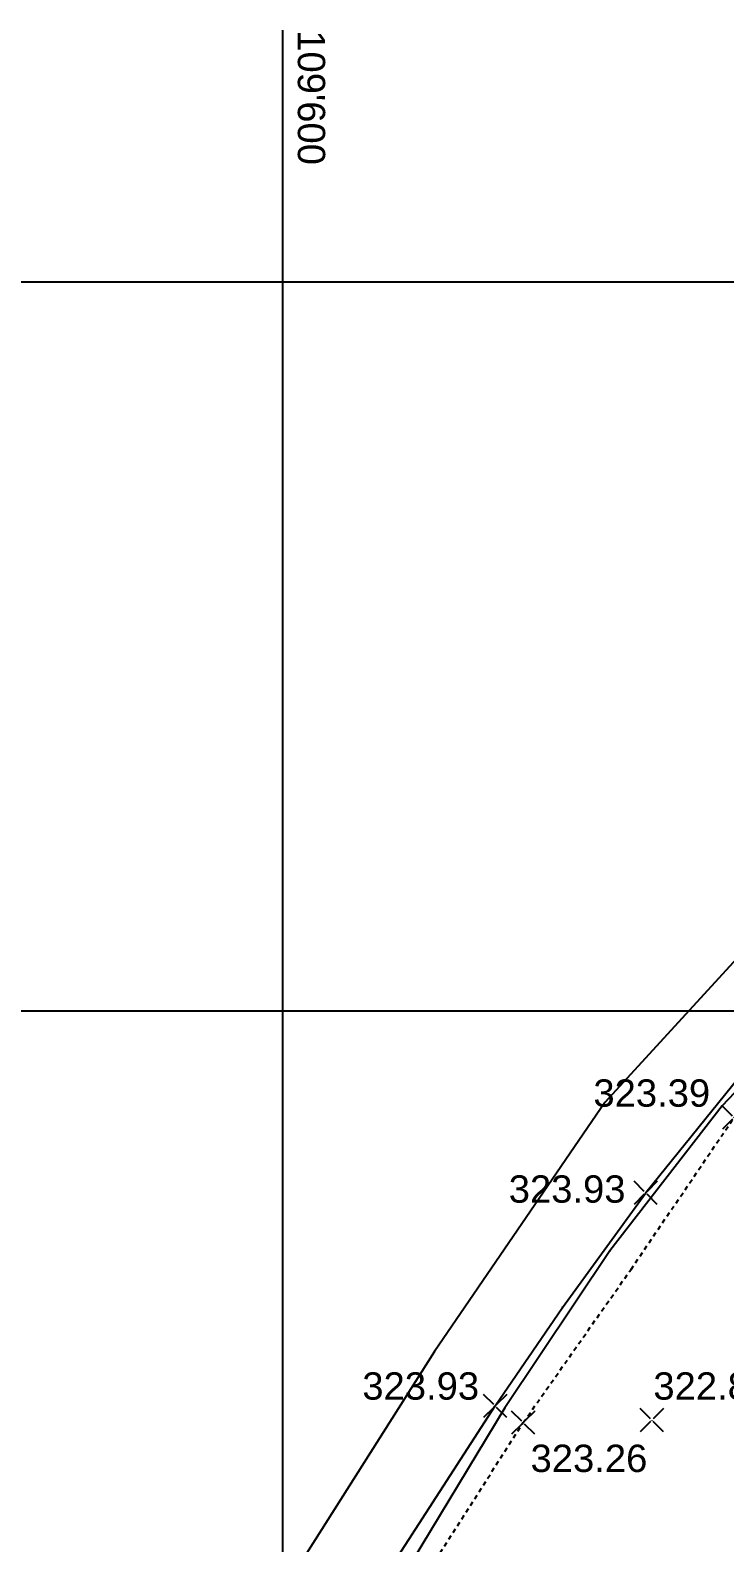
# Model space of a CAD drawing. Extents: x 109417 to 110207, y -57085 to -56659.
# Drawn here: x 109734.6 to 109782.2, y -56763.2 to -56659.5 of the extents above; entities that cross this region are included whole.
import ezdxf
from ezdxf.enums import TextEntityAlignment as Align

# ---------------------------------------------------------------- set-up
doc = ezdxf.new("R2010")
doc.units = 0
doc.header["$MEASUREMENT"] = 0
doc.linetypes.add('DOT', pattern=[0.55, 0.3, -0.25])
for name, color, linetype in [('Coordinate', 2, 'Continuous'), ('LIN018CO', 6, 'Continuous'), ('LIN035CO', 1, 'Continuous'), ('TALUS', 7, 'Continuous'), ('TEXT035', 1, 'Continuous'), ('Voirie', 7, 'Continuous')]:
    doc.layers.add(name, color=color, linetype=linetype)
doc.styles.add('ARIAL', font='arial.ttf')

# ---------------------------------------------------------------- blocks, each defined once
blk = doc.blocks.new('INVISIBLE')
at = {"color": 0}
for p, q in [((-0.04, 0), (0.04, 0)), ((0, -0.04), (0, 0.04))]:
    blk.add_line(p, q, dxfattribs=at)
at = {"flags": 1}
for tag, p in [('POINTNUMBER', (0, 0)), ('COMMENT', (0, -1.25))]:
    blk.add_attdef(tag, p, '', height=1, dxfattribs=at)
blk = doc.blocks.new('quote')
at = {"layer": 'LIN018CO'}
for p, q in [((0.001, 0.001), (-0.001, -0.001)), ((0.001, -0.001), (-0.001, 0.001))]:
    blk.add_line(p, q, dxfattribs=at)
at = {"layer": 'LIN035CO'}
for p, q in [((-0.013, 0.013), (-0.106, 0.106)), ((0.106, 0.106), (0.013, 0.013)), ((-0.013, -0.013), (-0.106, -0.106)), ((0.106, -0.106), (0.013, -0.013))]:
    blk.add_line(p, q, dxfattribs=at)
at = {"layer": 'TEXT035', "style": 'ARIAL'}
blk.add_attdef('VALORE', text='', height=0.25, dxfattribs=at).set_placement((0, 0.33), align=Align.CENTER)

msp = doc.modelspace()

# ---------------------------------------------------------------- linework, layer by layer
at = {"layer": 'Coordinate'}
for p, q in [((109751.885, -56659.48), (109751.885, -56975.186, 290.419)), ((109856.55, -56676.75), (109683.724, -56676.75)), ((109873.873, -56726.75), (109586.949, -56726.75))]:
    msp.add_line(p, q, dxfattribs=at)
at = {"layer": 'TALUS', "linetype": 'Continuous'}
for p, q in [((109792.251, -56722.422, 323.908), (109782.037, -56733.258, 323.887)), ((109782.037, -56733.258, 323.887), (109774.335, -56743.207, 323.883)), ((109774.335, -56743.207, 323.883), (109767.134, -56753.962, 323.877)), ((109767.134, -56753.962, 323.877), (109759.121, -56767.202, 323.844))]:
    msp.add_line(p, q, dxfattribs=at)
at = {"layer": 'TALUS', "linetype": 'DOT'}
for p, q in [((109775.786, -56744.47, 323.268), (109782.845, -56734.065, 323.391)), ((109768.39, -56754.981, 323.259), (109775.786, -56744.47, 323.268)), ((109760.338, -56767.623, 323.346), (109768.39, -56754.981, 323.259))]:
    msp.add_line(p, q, dxfattribs=at)
at = {"layer": 'Voirie', "linetype": 'Continuous'}
for p, q in [((109785.449, -56720.502, 324.116), (109773.981, -56733.036, 324.197)), ((109784.028, -56730.27, 323.903), (109776.792, -56739.217, 323.926)), ((109773.981, -56733.036, 324.197), (109762.31, -56750.094, 324.151)), ((109771.082, -56747.088, 323.909), (109776.792, -56739.217, 323.928)), ((109766.47, -56753.841, 323.931), (109771.082, -56747.088, 323.909)), ((109762.31, -56750.094, 324.151), (109747.356, -56773.664, 324.041)), ((109758.074, -56766.805, 323.948), (109766.47, -56753.841, 323.931))]:
    msp.add_line(p, q, dxfattribs=at)

# ---------------------------------------------------------------- block references
ref = msp.add_blockref('quote', (109782.845, -56734.065, 323.391), dxfattribs=dict(xscale=7.500000000000001, yscale=7.500000000000001, zscale=7.500000000000001, rotation=6.832412538883198e-07))
ref.add_attrib('VALORE', '323.39', dxfattribs={"layer": 'TEXT035', "height": 1.875, "rotation": 0, "style": 'ARIAL'}).set_placement((109777.209, -56733.314, 323.391), align=Align.CENTER)
ref = msp.add_blockref('quote', (109776.792, -56739.217, 323.928), dxfattribs=dict(xscale=7.500000000000001, yscale=7.500000000000001, zscale=7.500000000000001, rotation=6.832412538883198e-07))
ref.add_attrib('VALORE', '323.93', dxfattribs={"layer": 'TEXT035', "height": 1.875, "rotation": 0, "style": 'ARIAL'}).set_placement((109771.403, -56739.897, 323.928), align=Align.CENTER)
ref = msp.add_blockref('quote', (109766.47, -56753.841, 323.931), dxfattribs=dict(xscale=7.500000000000001, yscale=7.500000000000001, zscale=7.500000000000001, rotation=6.832412538883198e-07))
ref.add_attrib('VALORE', '323.93', dxfattribs={"layer": 'TEXT035', "height": 1.875, "rotation": 0, "style": 'ARIAL'}).set_placement((109761.36, -56753.407, 323.931), align=Align.CENTER)
ref = msp.add_blockref('quote', (109777.211, -56754.818, 322.862), dxfattribs=dict(xscale=7.500000000000001, yscale=7.500000000000001, zscale=7.500000000000001, rotation=6.832412538883198e-07))
ref.add_attrib('VALORE', '322.86', dxfattribs={"layer": 'TEXT035', "height": 1.875, "rotation": 0, "style": 'ARIAL'}).set_placement((109781.323, -56753.407, 322.862), align=Align.CENTER)
ref = msp.add_blockref('quote', (109768.39, -56754.981, 323.259), dxfattribs=dict(xscale=7.500000000000001, yscale=7.500000000000001, zscale=7.500000000000001, rotation=6.832412538883198e-07))
ref.add_attrib('VALORE', '323.26', dxfattribs={"layer": 'TEXT035', "height": 1.875, "rotation": 0, "style": 'ARIAL'}).set_placement((109772.899, -56758.368, 323.259), align=Align.CENTER)
at = {"layer": 'TALUS'}
for p in [(109774.335, -56743.207, 323.883), (109775.786, -56744.47, 323.268)]:
    msp.add_blockref('INVISIBLE', p, dxfattribs=at)
at = {"layer": 'Voirie'}
for p in [(109771.082, -56747.088, 323.909), (109762.31, -56750.094, 324.151)]:
    msp.add_blockref('INVISIBLE', p, dxfattribs=at)

# ---------------------------------------------------------------- texts
at = {"layer": 'Coordinate', "color": 1, "linetype": 'Continuous', "lineweight": 0, "style": 'ARIAL'}
msp.add_text("109'600", height=1.875, rotation=270, dxfattribs=at).set_placement((109752.93, -56659.48))

doc.saveas('drawing.dxf')
